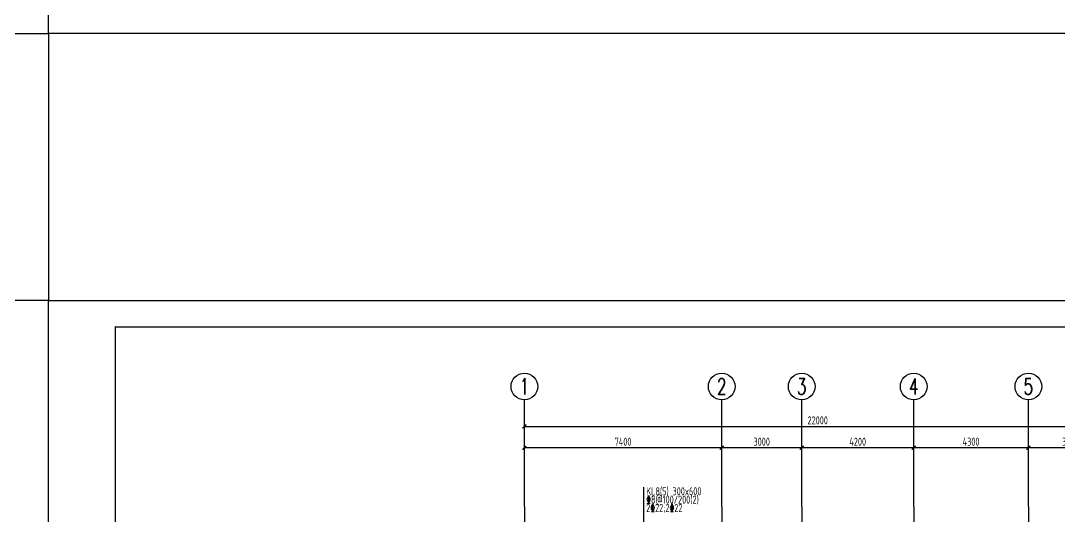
# Model space of a CAD drawing. Extents: x 9732137 to 18866768, y -962146 to 246094.
# Drawn here: x 9776014 to 9814956, y -170799 to -152224 of the extents above; entities that cross this region are included whole.
import ezdxf
from ezdxf.enums import TextEntityAlignment as Align

# ---------------------------------------------------------------- set-up
doc = ezdxf.new("R2010")
doc.units = 0
doc.header["$LTSCALE"] = 1000
doc.linetypes.add('DOTE', pattern=[2.42, 2, -0.2, 0.02, -0.2])
doc.layers.get('0').update_dxf_attribs({"linetype": 'CONTINUOUS'})
doc.layers.get('Defpoints').update_dxf_attribs({"linetype": 'CONTINUOUS'})
for name, color, linetype in [('AXIS', 1, 'DOTE'), ('AXIS_DIM', 3, 'CONTINUOUS'), ('AXIS_NUM', 7, 'CONTINUOUS'), ('BORDER', 7, 'CONTINUOUS'), ('柱', 2, 'CONTINUOUS')]:
    doc.layers.add(name, color=color, linetype=linetype)
doc.layers.add('梁集中标注', color=2, linetype='CONTINUOUS', lineweight=25)
doc.styles.add('TSSD_Axis', font='Complex.shx', dxfattribs={"width": 0.7, "bigfont": 'hztxt.shx'})
doc.styles.add('TSSD_Dimension', font='Tssdeng.shx', dxfattribs={"width": 0.7, "bigfont": 'hztxt.shx'})
doc.styles.add('TSSD_Rein', font='Tssdeng.shx', dxfattribs={"width": 0.7, "bigfont": 'hztxt.shx'})
doc.dimstyles.new('TSSD_100_100$0', dxfattribs={"dimtxt": 300, "dimasz": 100, "dimexe": 100, "dimexo": 250, "dimgap": 80, "dimtad": 1, "dimdec": 0, "dimzin": 0, "dimdsep": 46, "dimtxsty": 'TSSD_Dimension', "dimblk1": 'ARCHTICK', "dimblk2": 'ARCHTICK', "dimsah": 1, "dimcen": 0, "dimclrd": 3, "dimclre": 256, "dimclrt": 7, "dimadec": 1, "dimazin": 0, "dimtfac": 1, "dimtdec": 0, "dimtix": 1, "dimtmove": 2, "dimatfit": 3, "dimldrblk": 'ARCHTICK', "dimfxl": 1, "dimtolj": 1, "dimtzin": 0, "dimarcsym": 0})

# ---------------------------------------------------------------- blocks, each defined once
blk = doc.blocks.new('ts_axno')
at = {"color": 0, "linetype": 'ByBlock', "lineweight": -2}
blk.add_circle((0, 0), 0.5, dxfattribs=at)
at = {"color": 0, "linetype": 'ByBlock', "lineweight": -2, "style": 'TSSD_Axis', "width": 0.7}
blk.add_attdef('A', text='', height=0.6, dxfattribs=at).set_placement((0, 0), align=Align.MIDDLE_CENTER)
blk = doc.blocks.new('_ArchTick')
at = {"color": 0, "linetype": 'ByBlock', "const_width": 0.5}
blk.add_lwpolyline([(-0.71, -0.71), (0.71, 0.71)], dxfattribs=at)
blk = doc.blocks.new('*D26')
at = {"layer": 'AXIS_DIM', "lineweight": -2}
for p, q in [((9813799, -170185), (9813799, -168135)), ((9816899, -170185), (9816899, -168135))]:
    blk.add_line(p, q, dxfattribs=at)
at = {"layer": 'AXIS_DIM', "color": 3, "lineweight": -2}
blk.add_line((9816899, -168235), (9813799, -168235), dxfattribs=at)
at = {"layer": 'Defpoints', "color": 0}
for p in [(9813799, -168235), (9813799, -170435), (9816899, -170435)]:
    blk.add_point(p, dxfattribs=at)
at = {"layer": 'AXIS_DIM', "color": 3, "lineweight": -2, "xscale": 100, "yscale": 100, "zscale": 100, "rotation": 180}
blk.add_blockref('_ArchTick', (9813799, -168235), dxfattribs=at)
at = {"layer": 'AXIS_DIM', "color": 3, "lineweight": -2, "xscale": 100, "yscale": 100, "zscale": 100}
blk.add_blockref('_ArchTick', (9816899, -168235), dxfattribs=at)
at = {"layer": 'AXIS_DIM', "color": 7, "insert": (9815349, -168005), "char_height": 300, "attachment_point": 5, "style": 'TSSD_Dimension'}
blk.add_mtext('\\A1;3100', dxfattribs=at)
blk = doc.blocks.new('*D27')
at = {"layer": 'AXIS_DIM', "lineweight": -2}
for p, q in [((9809499, -170185), (9809499, -168135)), ((9813799, -170185), (9813799, -168135))]:
    blk.add_line(p, q, dxfattribs=at)
at = {"layer": 'AXIS_DIM', "color": 3, "lineweight": -2}
blk.add_line((9813799, -168235), (9809499, -168235), dxfattribs=at)
at = {"layer": 'Defpoints', "color": 0}
for p in [(9809499, -168235), (9809499, -170435), (9813799, -170435)]:
    blk.add_point(p, dxfattribs=at)
at = {"layer": 'AXIS_DIM', "color": 3, "lineweight": -2, "xscale": 100, "yscale": 100, "zscale": 100, "rotation": 180}
blk.add_blockref('_ArchTick', (9809499, -168235), dxfattribs=at)
at = {"layer": 'AXIS_DIM', "color": 3, "lineweight": -2, "xscale": 100, "yscale": 100, "zscale": 100}
blk.add_blockref('_ArchTick', (9813799, -168235), dxfattribs=at)
at = {"layer": 'AXIS_DIM', "color": 7, "insert": (9811649, -168005), "char_height": 300, "attachment_point": 5, "style": 'TSSD_Dimension'}
blk.add_mtext('\\A1;4300', dxfattribs=at)
blk = doc.blocks.new('*D28')
at = {"layer": 'AXIS_DIM', "lineweight": -2}
for p, q in [((9805299, -170185), (9805299, -168135)), ((9809499, -170185), (9809499, -168135))]:
    blk.add_line(p, q, dxfattribs=at)
at = {"layer": 'AXIS_DIM', "color": 3, "lineweight": -2}
blk.add_line((9809499, -168235), (9805299, -168235), dxfattribs=at)
at = {"layer": 'Defpoints', "color": 0}
for p in [(9805299, -168235), (9805299, -170435), (9809499, -170435)]:
    blk.add_point(p, dxfattribs=at)
at = {"layer": 'AXIS_DIM', "color": 3, "lineweight": -2, "xscale": 100, "yscale": 100, "zscale": 100, "rotation": 180}
blk.add_blockref('_ArchTick', (9805299, -168235), dxfattribs=at)
at = {"layer": 'AXIS_DIM', "color": 3, "lineweight": -2, "xscale": 100, "yscale": 100, "zscale": 100}
blk.add_blockref('_ArchTick', (9809499, -168235), dxfattribs=at)
at = {"layer": 'AXIS_DIM', "color": 7, "insert": (9807399, -168005), "char_height": 300, "attachment_point": 5, "style": 'TSSD_Dimension'}
blk.add_mtext('\\A1;4200', dxfattribs=at)
blk = doc.blocks.new('*D29')
at = {"layer": 'AXIS_DIM', "lineweight": -2}
for p, q in [((9802299, -170185), (9802299, -168135)), ((9805299, -170185), (9805299, -168135))]:
    blk.add_line(p, q, dxfattribs=at)
at = {"layer": 'AXIS_DIM', "color": 3, "lineweight": -2}
blk.add_line((9805299, -168235), (9802299, -168235), dxfattribs=at)
at = {"layer": 'Defpoints', "color": 0}
for p in [(9802299, -168235), (9802299, -170435), (9805299, -170435)]:
    blk.add_point(p, dxfattribs=at)
at = {"layer": 'AXIS_DIM', "color": 3, "lineweight": -2, "xscale": 100, "yscale": 100, "zscale": 100, "rotation": 180}
blk.add_blockref('_ArchTick', (9802299, -168235), dxfattribs=at)
at = {"layer": 'AXIS_DIM', "color": 3, "lineweight": -2, "xscale": 100, "yscale": 100, "zscale": 100}
blk.add_blockref('_ArchTick', (9805299, -168235), dxfattribs=at)
at = {"layer": 'AXIS_DIM', "color": 7, "insert": (9803799, -168005), "char_height": 300, "attachment_point": 5, "style": 'TSSD_Dimension'}
blk.add_mtext('\\A1;3000', dxfattribs=at)
blk = doc.blocks.new('*D30')
at = {"layer": 'AXIS_DIM', "lineweight": -2}
for p, q in [((9794899, -170185), (9794899, -168135)), ((9802299, -170185), (9802299, -168135))]:
    blk.add_line(p, q, dxfattribs=at)
at = {"layer": 'AXIS_DIM', "color": 3, "lineweight": -2}
blk.add_line((9802299, -168235), (9794899, -168235), dxfattribs=at)
at = {"layer": 'Defpoints', "color": 0}
for p in [(9794899, -168235), (9794899, -170435), (9802299, -170435)]:
    blk.add_point(p, dxfattribs=at)
at = {"layer": 'AXIS_DIM', "color": 3, "lineweight": -2, "xscale": 100, "yscale": 100, "zscale": 100, "rotation": 180}
blk.add_blockref('_ArchTick', (9794899, -168235), dxfattribs=at)
at = {"layer": 'AXIS_DIM', "color": 3, "lineweight": -2, "xscale": 100, "yscale": 100, "zscale": 100}
blk.add_blockref('_ArchTick', (9802299, -168235), dxfattribs=at)
at = {"layer": 'AXIS_DIM', "color": 7, "insert": (9798599, -168005), "char_height": 300, "attachment_point": 5, "style": 'TSSD_Dimension'}
blk.add_mtext('\\A1;7400', dxfattribs=at)
blk = doc.blocks.new('*D31')
at = {"layer": 'AXIS_DIM', "lineweight": -2}
for p, q in [((9794899, -170185), (9794899, -167335)), ((9816899, -170185), (9816899, -167335))]:
    blk.add_line(p, q, dxfattribs=at)
at = {"layer": 'AXIS_DIM', "color": 3, "lineweight": -2}
blk.add_line((9794899, -167435), (9816899, -167435), dxfattribs=at)
at = {"layer": 'Defpoints', "color": 0}
for p in [(9816899, -167435), (9794899, -170435), (9816899, -170435)]:
    blk.add_point(p, dxfattribs=at)
at = {"layer": 'AXIS_DIM', "color": 3, "lineweight": -2, "xscale": 100, "yscale": 100, "zscale": 100, "rotation": 180}
blk.add_blockref('_ArchTick', (9794899, -167435), dxfattribs=at)
at = {"layer": 'AXIS_DIM', "color": 3, "lineweight": -2, "xscale": 100, "yscale": 100, "zscale": 100}
blk.add_blockref('_ArchTick', (9816899, -167435), dxfattribs=at)
at = {"layer": 'AXIS_DIM', "color": 7, "insert": (9805899, -167205), "char_height": 300, "attachment_point": 5, "style": 'TSSD_Dimension'}
blk.add_mtext('\\A1;22000', dxfattribs=at)

msp = doc.modelspace()

# ---------------------------------------------------------------- linework, layer by layer
at = {"layer": 'AXIS'}
for p, q in [((9794898.5, -170435.1, 0), (9794898.5, -188535.1, 0)), ((9802298.5, -170435.1, 0), (9802298.5, -188535.1, 0)), ((9805298.5, -170435.1, 0), (9805298.5, -177735.1, 0)), ((9809498.5, -170435.1, 0), (9809498.5, -188535.1, 0)), ((9813798.5, -170435.1, 0), (9813798.5, -177735.1, 0))]:
    msp.add_line(p, q, dxfattribs=at)
at = {"layer": 'AXIS_NUM'}
for p, q in [((9794898.5, -170435.1, 0), (9794898.5, -166435.1, 0)), ((9802298.5, -170435.1, 0), (9802298.5, -166435.1, 0)), ((9805298.5, -170435.1, 0), (9805298.5, -166435.1, 0)), ((9809498.5, -170435.1, 0), (9809498.5, -166435.1, 0)), ((9813798.5, -170435.1, 0), (9813798.5, -166435.1, 0))]:
    msp.add_line(p, q, dxfattribs=at)
at = {"layer": 'BORDER'}
for points in [[(9777056.8, -152706.3), (9777056.8, -110706.3), (9836456.8, -110706.3), (9836456.8, -152706.3)], [(9777056.8, -204706.3), (9777056.8, -162706.3), (9836456.8, -162706.3), (9836456.8, -204706.3)]]:
    msp.add_lwpolyline(points, close=True, dxfattribs=at)
at = {"layer": 'BORDER', "const_width": 50}
msp.add_lwpolyline([(9779556.8, -203706.3), (9779556.8, -163706.3), (9835456.8, -163706.3), (9835456.8, -203706.3)], close=True, dxfattribs=at)
at = {"layer": '柱'}
msp.add_lwpolyline([(9732136.8, -152706.3), (9777056.8, -152706.3), (9777056.8, -162706.3), (9732136.8, -162706.3)], close=True, dxfattribs=at)
at = {"layer": '梁集中标注', "linetype": 'Continuous', "ltscale": 1}
msp.add_line((9799378.8, -171485.1, 0), (9799378.8, -169713.8, 0), dxfattribs=at)

# ---------------------------------------------------------------- block references
at = {"layer": 'AXIS_NUM'}
ref = msp.add_blockref('ts_axno', (9794898.5, -165935.1, 0), dxfattribs=dict(at, xscale=1000, yscale=1000, zscale=1000))
ref.add_attrib('1', '1', dxfattribs={"height": 600, "style": 'TSSD_Axis', "width": 0.7}).set_placement((9794898.5, -165935.1, 0), align=Align.MIDDLE_CENTER)
ref = msp.add_blockref('ts_axno', (9802298.5, -165935.1, 0), dxfattribs=dict(at, xscale=1000, yscale=1000, zscale=1000))
ref.add_attrib('2', '2', dxfattribs={"height": 600, "style": 'TSSD_Axis', "width": 0.7}).set_placement((9802298.5, -165935.1, 0), align=Align.MIDDLE_CENTER)
ref = msp.add_blockref('ts_axno', (9805298.5, -165935.1, 0), dxfattribs=dict(at, xscale=1000, yscale=1000, zscale=1000))
ref.add_attrib('3', '3', dxfattribs={"height": 600, "style": 'TSSD_Axis', "width": 0.7}).set_placement((9805298.5, -165935.1, 0), align=Align.MIDDLE_CENTER)
ref = msp.add_blockref('ts_axno', (9809498.5, -165935.1, 0), dxfattribs=dict(at, xscale=1000, yscale=1000, zscale=1000))
ref.add_attrib('4', '4', dxfattribs={"height": 600, "style": 'TSSD_Axis', "width": 0.7}).set_placement((9809498.5, -165935.1, 0), align=Align.MIDDLE_CENTER)
ref = msp.add_blockref('ts_axno', (9813798.5, -165935.1, 0), dxfattribs=dict(at, xscale=1000, yscale=1000, zscale=1000))
ref.add_attrib('5', '5', dxfattribs={"height": 600, "style": 'TSSD_Axis', "width": 0.7}).set_placement((9813798.5, -165935.1, 0), align=Align.MIDDLE_CENTER)

# ---------------------------------------------------------------- texts
at = {"layer": '梁集中标注', "style": 'TSSD_Rein', "width": 0.7}
for s, p in [('KL8(5) 300x600', (9799467.8, -170013.8)), ('%%1328@100/200(2)', (9799467.8, -170326.7, 0)), ('2%%13222;2%%13222', (9799467.8, -170639.6, 0))]:
    msp.add_text(s, height=300, dxfattribs=at).set_placement(p)

# ---------------------------------------------------------------- dimensions: what is measured, and where the dimension line sits
at = {"layer": 'AXIS_DIM'}
for base, p1, p2, picture, middle in [((9816898.5, -167435.1, 0), (9794898.5, -170435.1, 0), (9816898.5, -170435.1, 0), '*D31', (9805898.5, -167205.1, 0)), ((9794898.5, -168235.1, 0), (9802298.5, -170435.1, 0), (9794898.5, -170435.1, 0), '*D30', (9798598.5, -168005.1, 0)), ((9802298.5, -168235.1, 0), (9805298.5, -170435.1, 0), (9802298.5, -170435.1, 0), '*D29', (9803798.5, -168005.1, 0)), ((9805298.5, -168235.1, 0), (9809498.5, -170435.1, 0), (9805298.5, -170435.1, 0), '*D28', (9807398.5, -168005.1, 0)), ((9809498.5, -168235.1, 0), (9813798.5, -170435.1, 0), (9809498.5, -170435.1, 0), '*D27', (9811648.5, -168005.1, 0)), ((9813798.5, -168235.1, 0), (9816898.5, -170435.1, 0), (9813798.5, -170435.1, 0), '*D26', (9815348.5, -168005.1, 0))]:
    dim = msp.add_linear_dim(base=base, p1=p1, p2=p2, dimstyle='TSSD_100_100$0', dxfattribs=at)
    dim.commit()
    dim.dimension.update_dxf_attribs({"geometry": picture, "text_midpoint": middle})

doc.saveas('drawing.dxf')
